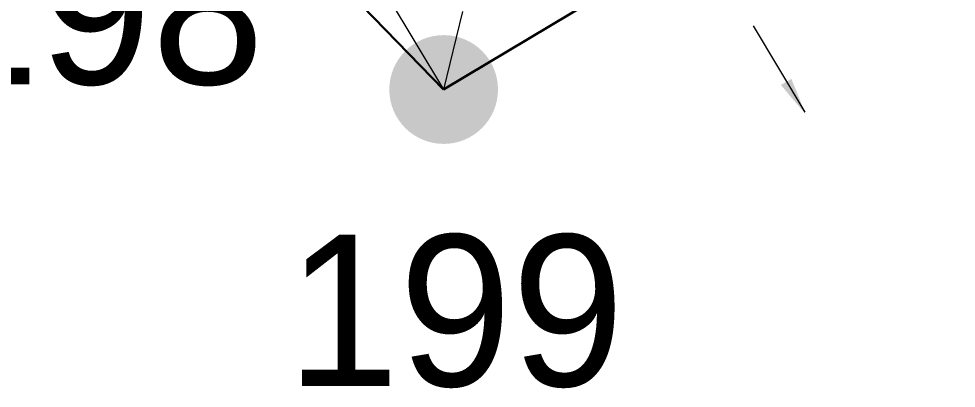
# Model space of a CAD drawing. Header units: metres. Extents: x 536111 to 536507, y 1836388 to 1836665.
# Drawn here: x 536430.96 to 536443.36, y 1836574.71 to 1836579.59 of the extents above; entities that cross this region are included whole.
import ezdxf
from ezdxf.enums import TextEntityAlignment as Align

# ---------------------------------------------------------------- set-up
doc = ezdxf.new("R2010")
doc.units = ezdxf.units.M
doc.header["$MEASUREMENT"] = 0
for name, color, linetype, lineweight in [('Level 4', 1, 'Continuous', 0), ('Level 42', 1, 'Continuous', 0), ('Level 5', 1, 'Continuous', 0)]:
    doc.layers.add(name, color=color, linetype=linetype, lineweight=lineweight)
doc.styles.add('Style-CHAR_FAST_FONT', font='CHAR_FAST_FONT.shx')

msp = doc.modelspace()

# ---------------------------------------------------------------- hatches: boundary and pattern name
at = {"layer": 'Level 4', "linetype": 'Continuous', "lineweight": 0}
h = msp.add_hatch(color=7, dxfattribs=at)
edge = h.paths.add_edge_path()
edge.add_arc((536436.58, 1836578.66), 0.719, 270, 630)

# ---------------------------------------------------------------- linework, layer by layer
at = {"layer": 'Level 42', "color": 7, "linetype": 'Continuous', "lineweight": 0}
for p, q in [((536443.36, 1836582.71), (536436.58, 1836578.66)), ((536434.52, 1836582.09), (536436.58, 1836578.66)), ((536436.83, 1836579.69), (536436.58, 1836578.66)), ((536441.36, 1836578.36), (536440.68, 1836579.5))]:
    msp.add_line(p, q, dxfattribs=at)
msp.add_solid([(536441.18, 1836578.8), (536441.37, 1836578.33), (536441.04, 1836578.72)], dxfattribs=at)
at = {"layer": 'Level 5', "color": 7, "linetype": 'Continuous', "lineweight": 30, "flags": 128}
for points in [[(536436.58, 1836578.66), (536443.36, 1836582.71), (536440.33, 1836589)], [(536422.07, 1836577.76), (536431.96, 1836583.41), (536436.58, 1836578.66)]]:
    msp.add_lwpolyline(points, dxfattribs=at)

# ---------------------------------------------------------------- texts
at = {"layer": 'Level 4', "color": 1, "linetype": 'Continuous', "lineweight": 0, "style": 'Style-CHAR_FAST_FONT'}
for s, p in [('198', (536431.976, 1836579.73)), ('199', (536436.736, 1836575.74))]:
    msp.add_text(s, height=2, dxfattribs=at).set_placement(p, align=Align.MIDDLE_CENTER)

doc.saveas('drawing.dxf')
